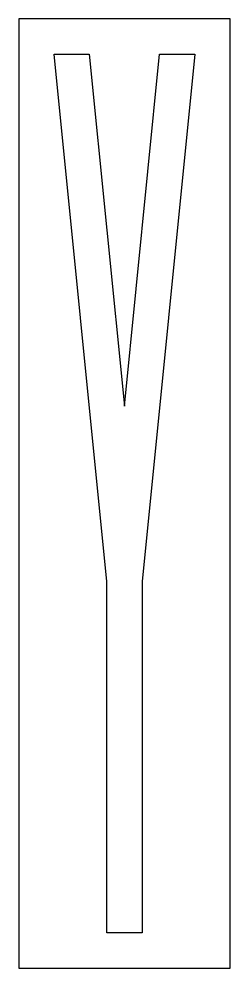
# Model space of a CAD drawing. Extents: x 0 to 24, y 0 to 108.
import ezdxf

# ---------------------------------------------------------------- set-up
doc = ezdxf.new("R2010")
doc.units = 0
doc.layers.add('CUT', color=7, linetype='Continuous')
doc.layers.add('OUTSIDE', color=1, linetype='Continuous')

msp = doc.modelspace()

# ---------------------------------------------------------------- linework, layer by layer
at = {"layer": 'CUT'}
msp.add_lwpolyline([(7.9975, 104), (11.995, 63.94), (15.9925, 104), (20, 104), (13.9938, 44), (13.9938, 4), (9.9963, 4), (9.9963, 44), (4, 104)], close=True, dxfattribs=at)
at = {"layer": 'OUTSIDE'}
msp.add_lwpolyline([(0, 0), (24, 0), (24, 108), (0, 108)], close=True, dxfattribs=at)

doc.saveas('drawing.dxf')
